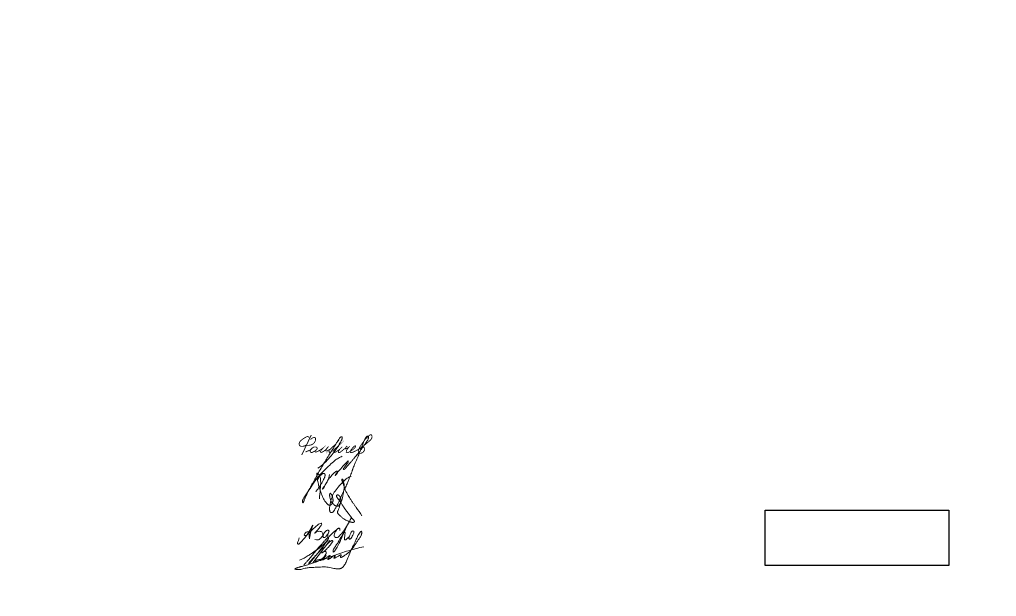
# Model space of a CAD drawing. Header units: millimetres. Extents: x 0 to 210, y 0 to 297.
# Drawn here: x 0 to 210, y 0 to 124 of the extents above; entities that cross this region are included whole.
import ezdxf

# ---------------------------------------------------------------- set-up
doc = ezdxf.new("R2010")
doc.units = ezdxf.units.MM
for name, pattern in [('K5LT32789', [0]), ('K5LT32790', [0]), ('K5LT32791', [0])]:
    doc.linetypes.add(name, pattern=pattern)
doc.layers.add('Системный слой', color=7, linetype='Continuous')
picture_1 = doc.add_image_def('image1.jpg', size_in_pixel=(394, 119))

# ---------------------------------------------------------------- blocks, each defined once
blk = doc.blocks.new('U2')
at = {"layer": 'Системный слой', "color": 5, "linetype": 'K5LT32789', "lineweight": 18, "true_color": 0x0000ff}
for points in [[(66.59, 14.04), (66.41, 14.32), (66.12, 14.32), (65.85, 14.05), (65.55, 13.74), (65.3, 13.32), (65.2, 12.77), (65.37, 12.6), (65.66, 12.67), (65.85, 12.86), (66.06, 13.11), (66.35, 13.56), (66.67, 14.2), (66.35, 13.56), (66.24, 13.05), (66.24, 12.75), (66.32, 12.67), (66.45, 12.72), (67.08, 13.42), (67.76, 14.03), (68.1, 14.35), (68.47, 14.59), (68.64, 14.69), (68.77, 14.69), (68.84, 14.5), (68.84, 14.29), (68.84, 14.07), (68.84, 14.5), (68.77, 14.69), (68.64, 14.7), (68.1, 14.35), (67.61, 13.36), (67.61, 12.92), (67.81, 12.72), (68.09, 12.65), (68.38, 12.65), (68.61, 12.88), (68.91, 13.17), (69.85, 14.12), (72.13, 18.35), (69.85, 14.12), (69.04, 12.1), (68.42, 10.79), (67.86, 9.91), (67.49, 9.47), (67.38, 9.57), (67.38, 9.94), (67.64, 10.41), (68.12, 11.05), (68.88, 12.31), (69.66, 13.63), (69.83, 13.8), (69.95, 13.78), (69.99, 13.58), (69.92, 13.13), (69.87, 12.77), (69.8, 12.42), (69.87, 12.16), (70.02, 12.09), (70.22, 12.29), (70.6, 12.59), (70.94, 12.93), (70.73, 12.48), (70.83, 12.37), (70.98, 12.31), (71.15, 12.37), (71.37, 12.59), (71.94, 13.79), (71.88, 14.03), (71.66, 14.09), (71.38, 14.02), (71.19, 13.66), (71.06, 13.25), (70.94, 12.9)], [(60.14, 12.59), (59.97, 12.12), (59.8, 11.66), (59.75, 11.37), (59.87, 11.24), (60.04, 11.24), (60.21, 11.41), (60.67, 11.87), (61.81, 13.01), (63.45, 16.23), (62.46, 13.82), (62.29, 11.67), (62.29, 13.66), (62.09, 13.98), (61.62, 13.87), (61.29, 13.55), (61.18, 13.26), (61.29, 13.05), (61.59, 13.05), (62.29, 13.66), (63.26, 14.62), (63.93, 15.29), (64.68, 15.79), (65, 15.69), (64.92, 15.42), (64.73, 15.07), (64.1, 14.32), (63.57, 13.7), (63.21, 13.45), (63.91, 13.93), (64.48, 14.03), (64.85, 13.95), (65.1, 13.77), (65.21, 13.46), (65.21, 13.11), (64.99, 12.78), (64.76, 12.55), (64.42, 12.21), (64.03, 12.12), (63.5, 12.21)]]:
    blk.add_open_spline(points, degree=3, dxfattribs=at)
blk = doc.blocks.new('U3')
at = {"layer": 'Системный слой', "color": 5, "linetype": 'K5LT32790', "lineweight": 18, "true_color": 0x0000ff}
blk.add_open_spline([(64.48, 20.99), (64.51, 22.3), (64.84, 23.78), (64.69, 25.34), (64.61, 25.64), (64.53, 25.84), (64.44, 26.02), (64.34, 26.17), (64.24, 26.3), (64.16, 26.4), (64.11, 26.46), (64.07, 26.49), (64.05, 26.5), (64.03, 26.52), (64.02, 26.52), (64, 26.53), (63.99, 26.53), (63.99, 26.53), (63.98, 26.53), (63.97, 26.53), (63.96, 26.52), (63.96, 26.52), (63.95, 26.52), (63.95, 26.51), (63.94, 26.5), (63.93, 26.49), (63.93, 26.48), (63.92, 26.47), (63.91, 26.45), (63.91, 26.42), (63.9, 26.39), (63.9, 26.34), (63.89, 26.27), (63.89, 26.17), (63.89, 26.05), (63.89, 25.91), (63.91, 25.76), (63.93, 25.59), (63.97, 25.37), (64.04, 25.09), (64.12, 24.66), (64.24, 24.04), (64.45, 23.27), (64.75, 22.44), (65.04, 21.66), (65.32, 21.01), (65.6, 20.53), (65.87, 20.19), (66.1, 19.95), (66.27, 19.79), (66.39, 19.69), (66.47, 19.65), (66.53, 19.63), (66.59, 19.62), (66.64, 19.61), (66.7, 19.61), (66.76, 19.62), (66.81, 19.63), (66.86, 19.64), (66.91, 19.66), (66.95, 19.69), (66.98, 19.71), (67.02, 19.75), (67.06, 19.79), (67.11, 19.86), (67.17, 19.95), (67.24, 20.08), (67.31, 20.22), (67.35, 20.36), (67.38, 20.49), (67.39, 20.63), (67.39, 20.78), (67.37, 20.96), (67.33, 21.19), (67.26, 21.44), (67.18, 21.66), (67.12, 21.83), (67.05, 21.93), (67, 22), (66.96, 22.06), (66.91, 22.1), (66.88, 22.13), (66.86, 22.15), (66.84, 22.16), (66.83, 22.16), (66.81, 22.17), (66.8, 22.17), (66.8, 22.17), (66.79, 22.17), (66.78, 22.16), (66.77, 22.16), (66.77, 22.16), (66.76, 22.15), (66.75, 22.15), (66.74, 22.14), (66.73, 22.13), (66.72, 22.11), (66.71, 22.09), (66.7, 22.06), (66.69, 22.02), (66.67, 21.97), (66.66, 21.91), (66.65, 21.85), (66.64, 21.77), (66.65, 21.67), (66.67, 21.55), (66.7, 21.36), (66.74, 21.13), (66.81, 20.86), (66.9, 20.62), (67.01, 20.39), (67.15, 20.18), (67.32, 19.97), (67.5, 19.78), (67.67, 19.63), (67.82, 19.53), (67.94, 19.47), (68.05, 19.42), (68.15, 19.4), (68.24, 19.39), (68.31, 19.38), (68.38, 19.39), (68.43, 19.4), (68.48, 19.41), (68.52, 19.43), (68.56, 19.46), (68.61, 19.49), (68.65, 19.54), (68.71, 19.6), (68.78, 19.69), (68.85, 19.8), (68.92, 19.94), (68.98, 20.09), (69.03, 20.25), (69.06, 20.41), (69.07, 20.6), (69.07, 20.79), (69.04, 20.98), (69, 21.16), (68.95, 21.31), (68.9, 21.43), (68.84, 21.52), (68.78, 21.59), (68.73, 21.65), (68.67, 21.69), (68.61, 21.73), (68.54, 21.77), (68.48, 21.79), (68.42, 21.81), (68.37, 21.81), (68.33, 21.81), (68.3, 21.81), (68.27, 21.8), (68.24, 21.79), (68.21, 21.78), (68.19, 21.77), (68.17, 21.75), (68.15, 21.74), (68.14, 21.72), (68.13, 21.71), (68.12, 21.7), (68.12, 21.68), (68.11, 21.67), (68.11, 21.65), (68.11, 21.64), (68.11, 21.61), (68.12, 21.59), (68.12, 21.56), (68.14, 21.51), (68.16, 21.46), (68.2, 21.38), (68.26, 21.28), (68.32, 21.16), (68.41, 21.02), (68.54, 20.86), (68.73, 20.64), (68.98, 20.29), (69.3, 19.79), (69.68, 19.16), (70.17, 18.5), (70.67, 17.85), (71.08, 17.29), (71.37, 16.87), (71.61, 16.64), (71.76, 16.51), (71.85, 16.41), (71.91, 16.33), (71.94, 16.26), (71.96, 16.21), (71.98, 16.16), (71.98, 16.13), (71.99, 16.1), (71.98, 16.08), (71.98, 16.06), (71.97, 16.05), (71.97, 16.03), (71.96, 16.02), (71.95, 16.01), (71.94, 15.99), (71.92, 15.98), (71.9, 15.97), (71.88, 15.95), (71.84, 15.94), (71.8, 15.93), (71.76, 15.92), (71.7, 15.91), (71.64, 15.91), (71.56, 15.91), (71.46, 15.92), (71.3, 15.96), (71.08, 16.02), (70.75, 16.14), (70.35, 16.31), (69.93, 16.52), (69.6, 16.73), (69.34, 16.95), (69.1, 17.16), (68.85, 17.39), (68.62, 17.59), (68.49, 17.75), (68.42, 17.85), (68.39, 17.92), (68.37, 17.97), (68.36, 18.03), (68.36, 18.08), (68.36, 18.14), (68.36, 18.19), (68.37, 18.25), (68.39, 18.32), (68.43, 18.4), (68.48, 18.51), (68.55, 18.69), (68.66, 18.92), (68.76, 19.24), (68.87, 19.58), (69.01, 19.96), (69.18, 20.41), (69.36, 20.98), (69.52, 21.64), (69.62, 22.26), (69.68, 22.75), (69.75, 23.14), (69.81, 23.46), (69.82, 23.71), (69.8, 23.91), (69.76, 24.11), (69.7, 24.33), (69.64, 24.56), (69.6, 24.76), (69.56, 24.92), (69.53, 25.03), (69.5, 25.1), (69.48, 25.14), (69.47, 25.16), (69.45, 25.18), (69.44, 25.19), (69.43, 25.2), (69.42, 25.2), (69.41, 25.21), (69.4, 25.21), (69.4, 25.21), (69.39, 25.21), (69.38, 25.21), (69.37, 25.2), (69.36, 25.2), (69.35, 25.2), (69.33, 25.19), (69.32, 25.18), (69.31, 25.17), (69.3, 25.16), (69.29, 25.15), (69.29, 25.14), (69.28, 25.12), (69.28, 25.1), (69.27, 25.08), (69.27, 25.06), (69.27, 25.03), (69.28, 25), (69.29, 24.95), (69.3, 24.9), (69.33, 24.83), (69.37, 24.75), (69.42, 24.64), (69.48, 24.51), (69.53, 24.35), (69.58, 24.16), (69.66, 23.91), (69.77, 23.62), (69.87, 23.29), (69.95, 22.98), (70.05, 22.7), (70.18, 22.47), (70.33, 22.23), (70.5, 21.97), (70.69, 21.63), (70.95, 21.18), (71.27, 20.67), (71.65, 20.14), (72.01, 19.63), (72.67, 18.71), (73.19, 17.95), (73.58, 17.34)], degree=3, knots=[0, 0, 0, 0, 23.088924, 25.905784, 27.368497, 28.578535, 29.721875, 30.813961, 31.805183, 32.534012, 32.992903, 33.225793, 33.377047, 33.48833, 33.574551, 33.643805, 33.701224, 33.750367, 33.79387, 33.833355, 33.872141, 33.912355, 33.95659, 34.00557, 34.061357, 34.126468, 34.204109, 34.298549, 34.415744, 34.564555, 34.759459, 35.028229, 35.412864, 35.997175, 36.728139, 37.568941, 38.433825, 39.401332, 40.578431, 42.235398, 44.569602, 48.269133, 53.187712, 58.58434, 63.764044, 67.778676, 70.998143, 73.369834, 75.349816, 76.796874, 77.581324, 78.028914, 78.378087, 78.696803, 79.013489, 79.343373, 79.678587, 80.006824, 80.317932, 80.606471, 80.866035, 81.11641, 81.383983, 81.718354, 82.16781, 82.839361, 83.733235, 84.705422, 85.582724, 86.324391, 87.057116, 87.890757, 88.945341, 90.321141, 91.965571, 93.426367, 94.484215, 95.101021, 95.580997, 96.013141, 96.361093, 96.626002, 96.782739, 96.889142, 96.971138, 97.03813, 97.095272, 97.145901, 97.188561, 97.228747, 97.268915, 97.315311, 97.366861, 97.425655, 97.494454, 97.577142, 97.679623, 97.811915, 97.985663, 98.226797, 98.532587, 98.897786, 99.296036, 99.737821, 100.261724, 100.964229, 101.99978, 103.525411, 105.150667, 106.72453, 108.093532, 109.590313, 111.195302, 112.777483, 114.126394, 115.159714, 115.93325, 116.599105, 117.196687, 117.716186, 118.147278, 118.512091, 118.830828, 119.112084, 119.376147, 119.650254, 119.966184, 120.348472, 120.832611, 121.462575, 122.257884, 123.166317, 124.121896, 125.077441, 126.058759, 127.110722, 128.27138, 129.455541, 130.54928, 131.472222, 132.224076, 132.842804, 133.343527, 133.786162, 134.209733, 134.641953, 135.076751, 135.490934, 135.840567, 136.1162, 136.329021, 136.516582, 136.697073, 136.87991, 137.063295, 137.235465, 137.38613, 137.514261, 137.623548, 137.718445, 137.797689, 137.875651, 137.957944, 138.055516, 138.163779, 138.288043, 138.436309, 138.622516, 138.862075, 139.203128, 139.704326, 140.381097, 141.218915, 142.127317, 143.259517, 144.821141, 147.317764, 150.75711, 155.19517, 160.069171, 165.224464, 169.471142, 172.421411, 174.092925, 175.138298, 175.966748, 176.479558, 176.900272, 177.244752, 177.52135, 177.72293, 177.873709, 177.996322, 178.101436, 178.195314, 178.281517, 178.366118, 178.454913, 178.554755, 178.670049, 178.807074, 178.975201, 179.187234, 179.439473, 179.719727, 180.029511, 180.383269, 180.823448, 181.407111, 182.246837, 183.563618, 185.512414, 188.365901, 191.16936, 193.636194, 195.215931, 197.147086, 199.269225, 201.224518, 202.392176, 202.935446, 203.335749, 203.665039, 203.98044, 204.30527, 204.630666, 204.95421, 205.28424, 205.683122, 206.145312, 206.866804, 207.837862, 209.464316, 211.387339, 213.648133, 215.828171, 218.361631, 222.046321, 226.400789, 230.237614, 232.987127, 235.143069, 237.145235, 238.600123, 239.59432, 240.714469, 242.086859, 243.579513, 244.83703, 245.773068, 246.379449, 246.80954, 247.077534, 247.227517, 247.33398, 247.41847, 247.489521, 247.552012, 247.609222, 247.663606, 247.717168, 247.768592, 247.820784, 247.876677, 247.942191, 248.018083, 248.10247, 248.189421, 248.269471, 248.347072, 248.425637, 248.512886, 248.605679, 248.706816, 248.820413, 248.952282, 249.111489, 249.313956, 249.574155, 249.89782, 250.303709, 250.841791, 251.528272, 252.381244, 253.359593, 254.475963, 255.872687, 257.851092, 259.938273, 261.963603, 263.469883, 265.046448, 266.586695, 268.366913, 270.599666, 273.407082, 277.373027, 281.234201, 284.882343, 288.313023, 301, 301, 301, 301], dxfattribs=at)
blk = doc.blocks.new('U4')
at = {"layer": 'Системный слой', "color": 5, "linetype": 'K5LT32790', "lineweight": 18, "true_color": 0x0000ff}
for points, knots in [([(64.13, 27.55), (65.1, 28.22), (66.31, 29.37), (67.63, 31.06), (68.44, 32.12), (68.91, 33.02), (69.22, 33.56), (69.32, 33.85), (69.35, 34), (69.37, 34.09), (69.37, 34.14), (69.36, 34.18), (69.35, 34.2), (69.35, 34.22), (69.34, 34.24), (69.33, 34.25), (69.32, 34.26), (69.3, 34.28), (69.29, 34.29), (69.27, 34.3), (69.25, 34.31), (69.22, 34.32), (69.2, 34.32), (69.18, 34.32), (69.16, 34.32), (69.14, 34.32), (69.12, 34.31), (69.11, 34.31), (69.09, 34.3), (69.07, 34.28), (69.04, 34.26), (69.01, 34.24), (68.97, 34.19), (68.9, 34.1), (68.78, 33.96), (68.58, 33.69), (68.31, 33.27), (67.94, 32.63), (67.36, 31.73), (66.46, 30.32), (65.28, 28.36), (63.97, 26.11), (62.88, 24.14), (62.16, 22.78), (61.76, 22), (61.55, 21.52), (61.39, 21.16), (61.27, 20.84), (61.16, 20.56), (61.09, 20.35), (61.04, 20.23), (61.01, 20.17), (61, 20.15), (60.99, 20.14), (60.98, 20.13), (60.98, 20.12), (60.97, 20.11), (60.96, 20.11), (60.96, 20.11), (60.95, 20.11), (60.95, 20.11), (60.94, 20.11), (60.94, 20.11), (60.93, 20.11), (60.93, 20.11), (60.92, 20.12), (60.92, 20.12), (60.91, 20.13), (60.91, 20.13), (60.9, 20.14), (60.89, 20.16), (60.88, 20.18), (60.86, 20.21), (60.84, 20.25), (60.83, 20.3), (60.82, 20.35), (60.81, 20.41), (60.81, 20.47), (60.82, 20.53), (60.83, 20.6), (60.85, 20.67), (60.89, 20.74), (60.94, 20.83), (61.03, 20.97), (61.19, 21.24), (61.51, 21.75), (62.1, 22.68), (62.96, 24), (64.06, 25.6), (65.35, 27), (66.6, 28.19), (67.62, 29.11), (68.52, 29.73), (69.07, 29.99), (69.33, 30.11)], [0, 0, 0, 0, 8.550609, 12.054989, 15.548009, 18.191121, 19.498995, 20.058209, 20.381615, 20.589671, 20.716665, 20.79368, 20.851701, 20.900722, 20.944653, 20.985245, 21.025642, 21.06834, 21.115939, 21.168338, 21.224707, 21.283052, 21.340576, 21.394663, 21.443781, 21.488289, 21.53119, 21.575808, 21.625508, 21.683081, 21.754287, 21.848548, 21.98875, 22.223415, 22.641351, 23.38396, 24.591455, 26.333193, 28.725175, 32.394143, 38.444137, 45.386804, 51.336644, 54.759282, 56.550214, 57.736198, 58.581068, 59.410817, 60.190375, 60.748602, 61.044545, 61.139793, 61.19713, 61.237089, 61.267135, 61.290713, 61.309862, 61.325937, 61.339917, 61.352551, 61.36445, 61.376142, 61.388111, 61.400062, 61.412022, 61.424542, 61.439066, 61.45699, 61.479741, 61.509795, 61.550475, 61.607942, 61.688058, 61.795635, 61.922219, 62.059168, 62.198495, 62.342871, 62.495112, 62.658157, 62.830855, 63.02153, 63.245709, 63.594568, 64.237865, 65.516344, 67.957442, 72.253573, 76.989753, 81.977365, 86.090995, 89.562811, 91.905588, 94, 94, 94, 94]), ([(66.65, 26.19), (66.57, 25.72), (66.34, 25.12), (65.99, 24.38), (65.74, 24), (65.58, 23.68), (65.48, 23.48), (65.42, 23.37), (65.38, 23.3), (65.34, 23.25), (65.3, 23.21), (65.27, 23.17), (65.23, 23.13), (65.2, 23.09), (65.17, 23.07), (65.15, 23.05), (65.14, 23.05), (65.14, 23.04), (65.13, 23.04), (65.13, 23.04), (65.13, 23.04), (65.12, 23.04), (65.12, 23.03), (65.12, 23.04), (65.12, 23.04), (65.12, 23.04), (65.12, 23.04), (65.12, 23.04), (65.12, 23.05), (65.12, 23.05), (65.12, 23.06), (65.12, 23.06), (65.13, 23.07), (65.13, 23.09), (65.14, 23.11), (65.15, 23.14), (65.17, 23.17), (65.18, 23.21), (65.2, 23.25), (65.23, 23.3), (65.27, 23.36), (65.32, 23.43), (65.38, 23.51), (65.48, 23.65), (65.61, 23.84), (65.75, 24.08), (65.89, 24.33), (66.03, 24.59), (66.2, 24.87), (66.41, 25.17), (66.64, 25.43), (66.83, 25.66), (67.04, 25.91), (67.29, 26.19), (67.57, 26.48), (67.79, 26.68), (67.93, 26.79), (68, 26.84), (68.05, 26.86), (68.11, 26.89), (68.16, 26.9), (68.2, 26.91), (68.23, 26.91), (68.25, 26.91), (68.26, 26.91), (68.28, 26.91), (68.29, 26.9), (68.3, 26.9), (68.31, 26.89), (68.31, 26.89), (68.32, 26.88), (68.32, 26.87), (68.33, 26.86), (68.33, 26.85), (68.33, 26.84), (68.33, 26.82), (68.34, 26.8), (68.33, 26.76), (68.33, 26.72), (68.32, 26.66), (68.31, 26.6), (68.3, 26.53), (68.28, 26.47), (68.26, 26.42), (68.23, 26.37), (68.19, 26.31), (68.14, 26.25), (68.1, 26.19), (68.05, 26.15), (68.02, 26.11), (67.99, 26.08), (67.96, 26.06), (67.93, 26.03), (67.9, 26.01), (67.89, 26), (67.87, 25.99), (67.87, 25.99), (67.86, 25.99), (67.86, 25.99), (67.85, 25.98), (67.85, 25.98), (67.85, 25.98), (67.85, 25.98), (67.84, 25.98), (67.84, 25.99), (67.84, 25.99), (67.84, 25.99), (67.84, 25.99), (67.84, 26), (67.84, 26), (67.84, 26), (67.85, 26.01), (67.85, 26.01), (67.85, 26.02), (67.86, 26.03), (67.86, 26.05), (67.88, 26.07), (67.89, 26.1), (67.91, 26.13), (67.92, 26.15), (67.94, 26.18), (67.96, 26.21), (67.99, 26.27), (68.03, 26.33), (68.08, 26.41), (68.14, 26.49), (68.23, 26.59), (68.36, 26.69), (68.51, 26.82), (68.65, 26.97), (68.78, 27.13), (68.91, 27.29), (69.05, 27.45), (69.19, 27.62), (69.33, 27.8), (69.48, 27.99), (69.66, 28.18), (69.87, 28.38), (70.07, 28.56), (70.21, 28.71), (70.3, 28.82), (70.37, 28.89), (70.43, 28.96), (70.48, 29.01), (70.52, 29.05), (70.55, 29.08), (70.57, 29.09), (70.58, 29.1), (70.59, 29.1), (70.6, 29.11), (70.61, 29.11), (70.61, 29.11), (70.62, 29.11), (70.63, 29.11), (70.63, 29.1), (70.63, 29.1), (70.64, 29.1), (70.64, 29.09), (70.64, 29.09), (70.65, 29.08), (70.65, 29.08), (70.66, 29.07), (70.66, 29.06), (70.66, 29.04), (70.67, 29.02), (70.67, 29), (70.67, 28.97), (70.67, 28.94), (70.66, 28.91), (70.65, 28.88), (70.64, 28.86), (70.62, 28.82), (70.6, 28.78), (70.55, 28.71), (70.48, 28.62), (70.38, 28.49), (70.26, 28.34), (70.15, 28.17), (70.04, 28), (69.93, 27.87), (69.84, 27.75), (69.78, 27.66), (69.72, 27.59), (69.67, 27.54), (69.63, 27.5), (69.61, 27.47), (69.6, 27.45), (69.6, 27.43), (69.59, 27.41), (69.59, 27.4), (69.59, 27.38), (69.6, 27.36), (69.6, 27.34), (69.61, 27.33), (69.61, 27.31), (69.62, 27.3), (69.62, 27.29), (69.63, 27.29), (69.64, 27.28), (69.64, 27.28), (69.65, 27.28), (69.66, 27.27), (69.67, 27.27), (69.68, 27.27), (69.69, 27.27), (69.7, 27.28), (69.72, 27.28), (69.74, 27.29), (69.77, 27.3), (69.81, 27.32), (69.85, 27.35), (69.9, 27.38), (69.96, 27.42), (70.02, 27.48), (70.09, 27.55), (70.18, 27.65), (70.3, 27.81), (70.47, 28.04), (70.72, 28.32), (71.05, 28.67), (71.4, 29.08), (71.78, 29.54), (72.15, 30), (72.54, 30.44), (72.92, 30.87), (73.31, 31.35), (73.66, 31.87), (74.01, 32.38), (74.36, 32.84), (74.63, 33.25), (74.83, 33.54), (74.92, 33.75), (74.95, 33.89), (74.98, 34), (74.99, 34.08), (75, 34.15), (75.01, 34.2), (75.01, 34.24), (75, 34.28), (75, 34.31), (74.99, 34.34), (74.97, 34.37), (74.96, 34.39), (74.94, 34.41), (74.92, 34.43), (74.91, 34.44), (74.89, 34.46), (74.88, 34.46), (74.86, 34.47), (74.85, 34.47), (74.83, 34.47), (74.81, 34.47), (74.79, 34.47), (74.77, 34.46), (74.74, 34.46), (74.71, 34.44), (74.68, 34.42), (74.64, 34.4), (74.6, 34.36), (74.56, 34.32), (74.52, 34.27), (74.47, 34.21), (74.43, 34.13), (74.37, 34.03), (74.27, 33.86), (74.15, 33.62), (74.01, 33.3), (73.87, 32.93), (73.72, 32.54), (73.56, 32.14), (73.37, 31.71), (73.19, 31.23), (73.01, 30.72), (72.82, 30.18), (72.6, 29.61), (72.32, 28.99), (72.03, 28.4), (71.82, 27.87), (71.69, 27.51), (71.62, 27.3), (71.57, 27.17), (71.51, 27), (71.4, 26.7), (71.23, 26.26), (71, 25.71), (70.75, 25.08), (70.47, 24.33), (70.09, 23.48), (69.6, 22.5), (69.11, 21.44), (68.65, 20.36), (68.23, 19.44), (67.82, 18.83), (67.63, 18.44), (67.51, 18.27), (67.43, 18.19), (67.37, 18.14), (67.31, 18.1), (67.25, 18.07), (67.19, 18.05), (67.12, 18.03), (67.05, 18.02), (66.99, 18.02), (66.94, 18.02), (66.9, 18.03), (66.87, 18.04), (66.85, 18.05), (66.83, 18.06), (66.82, 18.07), (66.81, 18.08), (66.79, 18.1), (66.78, 18.12), (66.76, 18.15), (66.75, 18.19), (66.73, 18.24), (66.71, 18.32), (66.68, 18.43), (66.65, 18.57), (66.62, 18.72), (66.62, 18.86), (66.63, 19.02), (66.65, 19.2), (66.7, 19.43), (66.75, 19.74), (66.81, 20.13), (66.92, 20.59), (67.06, 21), (67.17, 21.33), (67.26, 21.6), (67.36, 21.85), (67.48, 22.11), (67.66, 22.41), (67.94, 22.79), (68.34, 23.31), (68.89, 23.93), (69.45, 24.55), (69.98, 25.07), (70.37, 25.39), (70.68, 25.57), (70.95, 25.69), (71.15, 25.75), (71.27, 25.79)], [0, 0, 0, 0, 9.050129, 12.27524, 15.459, 17.73484, 19.057413, 19.710841, 20.186256, 20.578255, 20.920156, 21.263228, 21.624829, 21.943402, 22.174143, 22.29629, 22.36276, 22.406894, 22.439057, 22.464194, 22.484922, 22.502166, 22.516262, 22.528133, 22.539447, 22.552242, 22.56817, 22.588053, 22.611987, 22.639741, 22.672744, 22.715192, 22.776687, 22.87041, 23.023044, 23.2152, 23.446308, 23.698853, 24.014406, 24.364067, 24.793807, 25.28352, 25.941626, 26.877925, 28.429965, 30.348657, 32.240773, 33.898399, 35.948367, 38.485583, 40.825304, 42.59187, 44.267244, 46.970047, 49.74801, 51.863744, 52.701471, 53.104911, 53.483029, 53.862972, 54.210178, 54.473163, 54.650607, 54.780151, 54.882015, 54.96597, 55.037892, 55.101774, 55.160577, 55.215489, 55.269733, 55.3265, 55.390437, 55.464507, 55.552848, 55.661752, 55.802045, 55.996896, 56.278982, 56.657771, 57.087852, 57.530059, 57.926999, 58.28654, 58.645161, 59.086887, 59.580412, 60.070145, 60.456808, 60.770321, 61.020502, 61.287434, 61.539711, 61.751465, 61.877288, 61.951174, 62.001019, 62.037083, 62.064047, 62.085222, 62.102691, 62.117816, 62.131035, 62.143011, 62.154708, 62.167188, 62.181333, 62.197688, 62.21651, 62.238222, 62.264236, 62.296726, 62.338711, 62.394112, 62.469848, 62.581386, 62.750144, 62.953234, 63.151975, 63.325302, 63.501424, 63.750698, 64.126703, 64.655732, 65.239268, 65.888652, 66.649933, 67.724768, 68.970934, 70.450533, 71.673771, 72.965674, 74.199734, 75.716608, 77.191491, 78.669398, 80.263602, 82.259995, 84.0227, 85.431088, 86.180031, 86.82002, 87.357354, 87.830339, 88.196682, 88.427814, 88.563885, 88.657509, 88.728451, 88.784957, 88.831759, 88.871976, 88.907862, 88.941164, 88.973333, 89.002363, 89.031139, 89.061129, 89.097204, 89.139544, 89.190239, 89.252182, 89.329582, 89.428874, 89.559889, 89.727893, 89.910432, 90.08993, 90.259821, 90.437176, 90.634512, 90.867411, 91.167757, 91.627014, 92.382088, 93.419966, 94.672454, 96.030915, 97.344377, 98.512333, 99.382533, 100.080146, 100.642761, 101.098523, 101.416568, 101.614452, 101.761411, 101.888131, 102.002041, 102.112642, 102.228685, 102.353162, 102.475542, 102.582798, 102.67162, 102.744553, 102.805473, 102.857643, 102.905538, 102.953137, 103.003348, 103.057077, 103.11538, 103.180499, 103.255316, 103.343787, 103.451799, 103.589159, 103.775473, 104.036879, 104.381072, 104.782032, 105.231565, 105.731185, 106.331113, 107.131661, 108.329516, 110.150194, 112.636877, 115.501671, 119.160964, 122.898631, 126.952961, 130.409086, 134.037174, 137.994275, 142.035946, 146.041027, 149.822245, 153.085433, 155.385996, 156.523495, 157.344961, 158.084473, 158.656408, 159.032405, 159.319553, 159.62593, 159.882585, 160.081757, 160.265654, 160.447561, 160.63144, 160.806021, 160.962993, 161.100471, 161.220792, 161.327559, 161.424857, 161.521276, 161.623153, 161.736504, 161.863212, 162.008568, 162.179889, 162.387514, 162.643846, 162.945007, 163.264358, 163.6135, 164.014772, 164.533206, 165.020618, 165.794064, 166.857794, 168.64401, 171.006738, 173.517367, 176.204619, 178.789913, 181.800729, 185.264053, 188.598832, 192.086757, 196.039981, 200.351441, 204.98312, 208.606796, 211.174086, 212.324149, 212.840152, 213.814159, 215.76165, 218.911517, 222.760316, 227.121283, 231.883071, 238.054257, 244.879079, 252.670992, 260.372327, 267.206768, 271.910472, 274.294825, 275.442431, 276.007431, 276.456493, 276.872537, 277.298483, 277.734538, 278.182349, 278.627236, 279.027811, 279.347916, 279.582846, 279.760539, 279.906542, 280.032941, 280.152577, 280.276179, 280.413989, 280.572354, 280.762102, 281.004984, 281.334701, 281.830666, 282.557033, 283.530703, 284.521091, 285.429966, 286.323075, 287.47734, 288.942216, 290.783007, 293.428229, 296.57457, 299.586331, 301.717918, 303.359613, 305.016414, 306.799751, 308.827327, 311.560281, 315.955926, 321.284596, 327.290578, 331.929165, 335.294372, 337.07654, 338.608554, 341, 341, 341, 341]), ([(64.11, 25.22), (64.3, 25.52), (64.53, 25.9), (64.9, 26.23), (65.03, 26.32), (65.14, 26.38), (65.23, 26.42), (65.29, 26.44), (65.34, 26.44), (65.38, 26.45), (65.41, 26.44), (65.44, 26.44), (65.48, 26.43), (65.51, 26.41), (65.54, 26.39), (65.57, 26.37), (65.59, 26.35), (65.62, 26.32), (65.64, 26.29), (65.65, 26.27), (65.66, 26.24), (65.67, 26.2), (65.68, 26.16), (65.68, 26.12), (65.68, 26.06), (65.67, 25.98), (65.66, 25.88), (65.62, 25.74), (65.55, 25.55), (65.43, 25.26), (65.23, 24.84), (64.96, 24.32), (64.63, 23.8), (64.31, 23.35), (64, 22.92), (63.8, 22.63), (63.69, 22.47)], [0, 0, 0, 0, 6.031327, 7.224988, 8.103691, 8.779791, 9.271523, 9.620615, 9.879085, 10.092232, 10.278511, 10.453749, 10.630111, 10.818394, 11.017829, 11.223201, 11.427374, 11.623322, 11.806227, 11.978077, 12.150954, 12.337468, 12.550087, 12.799771, 13.111892, 13.519386, 14.078895, 14.842107, 15.895849, 17.445078, 19.990893, 23.601088, 27.190299, 30.147219, 32.759048, 36, 36, 36, 36])]:
    blk.add_open_spline(points, degree=3, knots=knots, dxfattribs=at)
blk = doc.blocks.new('U5')
at = {"layer": 'Системный слой', "color": 5, "linetype": 'K5LT32790', "lineweight": 18, "true_color": 0x0000ff}
blk.add_line((66.71, 12), (63.03, 7.19), dxfattribs=at)
for points, knots in [([(66.01, 11.09), (66.18, 11.3), (66.41, 11.56), (66.75, 11.8), (66.91, 11.9), (67.03, 11.96), (67.1, 11.99), (67.14, 12), (67.17, 12.01), (67.19, 12.01), (67.22, 12), (67.24, 12), (67.26, 11.99), (67.27, 11.98), (67.29, 11.97), (67.31, 11.96), (67.32, 11.94), (67.33, 11.93), (67.33, 11.92), (67.34, 11.91), (67.34, 11.9), (67.35, 11.89), (67.35, 11.88), (67.35, 11.86), (67.34, 11.85), (67.34, 11.83), (67.33, 11.81), (67.32, 11.79), (67.3, 11.76), (67.28, 11.72), (67.23, 11.66), (67.17, 11.58), (67.09, 11.48), (67, 11.35), (66.89, 11.2), (66.76, 11.01), (66.57, 10.78), (66.35, 10.54), (66.11, 10.31), (65.92, 10.11), (65.77, 9.95), (65.66, 9.83), (65.56, 9.73), (65.48, 9.66), (65.42, 9.61), (65.36, 9.57), (65.3, 9.53), (65.22, 9.49), (65.15, 9.44), (65.08, 9.4), (65.03, 9.38), (65, 9.36), (64.98, 9.35), (64.97, 9.35), (64.96, 9.34), (64.95, 9.34), (64.95, 9.34), (64.94, 9.34), (64.94, 9.34), (64.94, 9.34), (64.94, 9.34), (64.94, 9.34), (64.94, 9.34), (64.94, 9.34), (64.94, 9.34), (64.94, 9.34), (64.94, 9.34), (64.94, 9.34), (64.94, 9.34), (64.94, 9.35), (64.95, 9.35), (64.95, 9.35), (64.95, 9.35), (64.96, 9.36), (64.97, 9.36), (64.98, 9.37), (64.99, 9.38), (65.01, 9.4), (65.05, 9.42), (65.09, 9.45), (65.16, 9.49), (65.23, 9.53), (65.31, 9.58), (65.4, 9.61), (65.48, 9.64), (65.56, 9.65), (65.64, 9.66), (65.7, 9.66), (65.75, 9.66), (65.79, 9.65), (65.81, 9.64), (65.84, 9.63), (65.85, 9.62), (65.87, 9.61), (65.88, 9.6), (65.89, 9.58), (65.9, 9.56), (65.91, 9.54), (65.92, 9.51), (65.93, 9.48), (65.94, 9.45), (65.94, 9.41), (65.94, 9.37), (65.93, 9.32), (65.92, 9.27), (65.9, 9.22), (65.87, 9.15), (65.81, 9.07), (65.73, 8.94), (65.6, 8.76), (65.45, 8.52), (65.26, 8.27), (65.06, 8.07), (64.88, 7.92), (64.72, 7.82), (64.55, 7.74), (64.35, 7.66), (64.14, 7.59), (63.97, 7.52), (63.85, 7.49), (63.78, 7.48), (63.73, 7.48), (63.69, 7.49), (63.65, 7.5), (63.61, 7.52), (63.57, 7.54), (63.53, 7.55), (63.5, 7.57), (63.48, 7.58), (63.47, 7.6), (63.45, 7.61), (63.43, 7.62), (63.42, 7.64), (63.42, 7.65), (63.41, 7.66), (63.41, 7.67), (63.41, 7.68), (63.42, 7.69), (63.43, 7.7), (63.44, 7.7), (63.45, 7.71), (63.47, 7.72), (63.5, 7.73), (63.53, 7.74), (63.58, 7.76), (63.64, 7.77), (63.71, 7.78), (63.82, 7.8), (63.96, 7.83), (64.17, 7.86), (64.44, 7.92), (64.75, 8), (65.04, 8.1), (65.28, 8.22), (65.46, 8.34), (65.59, 8.44), (65.69, 8.53), (65.76, 8.59), (65.81, 8.64), (65.84, 8.68), (65.86, 8.7), (65.88, 8.72), (65.89, 8.73), (65.9, 8.74), (65.91, 8.75), (65.91, 8.76), (65.91, 8.76), (65.91, 8.76), (65.92, 8.77), (65.92, 8.77), (65.92, 8.77), (65.92, 8.77), (65.92, 8.77), (65.92, 8.77), (65.91, 8.77), (65.91, 8.77), (65.91, 8.77), (65.91, 8.76), (65.9, 8.76), (65.9, 8.76), (65.89, 8.75), (65.88, 8.74), (65.86, 8.72), (65.84, 8.71), (65.82, 8.68), (65.79, 8.65), (65.74, 8.6), (65.68, 8.53), (65.58, 8.42), (65.47, 8.29), (65.36, 8.16), (65.27, 8.06), (65.22, 7.99), (65.2, 7.95), (65.18, 7.93), (65.17, 7.91), (65.16, 7.89), (65.16, 7.88), (65.16, 7.87), (65.16, 7.86), (65.16, 7.86), (65.16, 7.85), (65.17, 7.85), (65.17, 7.85), (65.18, 7.85), (65.2, 7.85), (65.21, 7.86), (65.23, 7.86), (65.26, 7.88), (65.29, 7.89), (65.33, 7.92), (65.39, 7.95), (65.47, 8), (65.58, 8.07), (65.74, 8.18), (65.96, 8.33), (66.19, 8.49), (66.38, 8.62), (66.51, 8.7), (66.58, 8.74), (66.63, 8.76), (66.67, 8.78), (66.69, 8.79), (66.71, 8.79), (66.72, 8.79), (66.74, 8.79), (66.74, 8.79), (66.75, 8.79), (66.75, 8.78), (66.75, 8.77), (66.75, 8.76), (66.75, 8.75), (66.75, 8.74), (66.74, 8.73), (66.73, 8.71), (66.72, 8.69), (66.7, 8.66), (66.68, 8.62), (66.64, 8.56), (66.59, 8.48), (66.51, 8.38), (66.43, 8.26), (66.36, 8.16), (66.31, 8.08), (66.28, 8.04), (66.27, 8.01), (66.26, 7.99), (66.25, 7.98), (66.25, 7.96), (66.25, 7.95), (66.25, 7.95), (66.25, 7.94), (66.25, 7.93), (66.26, 7.93), (66.26, 7.93), (66.27, 7.93), (66.29, 7.93), (66.3, 7.93), (66.32, 7.94), (66.35, 7.95), (66.38, 7.97), (66.43, 7.99), (66.49, 8.02), (66.56, 8.07), (66.68, 8.14), (66.84, 8.25), (67.06, 8.4), (67.29, 8.56), (67.49, 8.68), (67.62, 8.76), (67.69, 8.8), (67.74, 8.82), (67.78, 8.83), (67.81, 8.84), (67.83, 8.85), (67.84, 8.85), (67.85, 8.85), (67.86, 8.84), (67.87, 8.83), (67.87, 8.83), (67.87, 8.82), (67.87, 8.8), (67.87, 8.79), (67.86, 8.77), (67.86, 8.76), (67.85, 8.74), (67.83, 8.71), (67.81, 8.67), (67.78, 8.62), (67.73, 8.54), (67.69, 8.46), (67.64, 8.39), (67.62, 8.34), (67.6, 8.31), (67.6, 8.28), (67.59, 8.27), (67.59, 8.26), (67.59, 8.25), (67.59, 8.24), (67.59, 8.23), (67.59, 8.22), (67.6, 8.22), (67.61, 8.21), (67.62, 8.21), (67.63, 8.21), (67.65, 8.21), (67.67, 8.22), (67.7, 8.22), (67.73, 8.24), (67.78, 8.26), (67.84, 8.28), (67.92, 8.33), (68.03, 8.39), (68.2, 8.49), (68.42, 8.62), (68.65, 8.75), (68.83, 8.85), (68.94, 8.91), (69, 8.93), (69.05, 8.94), (69.08, 8.95), (69.1, 8.95), (69.12, 8.95), (69.13, 8.95), (69.14, 8.95), (69.15, 8.94), (69.16, 8.93), (69.16, 8.92), (69.16, 8.91), (69.16, 8.89), (69.16, 8.88), (69.15, 8.87), (69.15, 8.85), (69.14, 8.82), (69.12, 8.79), (69.1, 8.74), (69.06, 8.67), (69.03, 8.6), (68.99, 8.53), (68.97, 8.49), (68.96, 8.46), (68.96, 8.44), (68.96, 8.42), (68.96, 8.41), (68.96, 8.4), (68.96, 8.38), (68.96, 8.37), (68.97, 8.37), (68.97, 8.36), (68.98, 8.36), (68.99, 8.35), (69, 8.35), (69.02, 8.35), (69.04, 8.35), (69.06, 8.35), (69.09, 8.36), (69.12, 8.37), (69.16, 8.39), (69.21, 8.41), (69.28, 8.44), (69.38, 8.49), (69.51, 8.57), (69.7, 8.69), (69.95, 8.85), (70.23, 9.05), (70.5, 9.25), (70.74, 9.45), (70.96, 9.64), (71.17, 9.84), (71.37, 10.07), (71.6, 10.35), (71.84, 10.7), (72.12, 11.14), (72.45, 11.63), (72.81, 12.14), (73.13, 12.59), (73.36, 12.92), (73.46, 13.13), (73.5, 13.27), (73.53, 13.4), (73.55, 13.51), (73.56, 13.63), (73.56, 13.74), (73.55, 13.82), (73.54, 13.88), (73.54, 13.92), (73.53, 13.94), (73.52, 13.96), (73.51, 13.97), (73.5, 13.98), (73.5, 13.99), (73.49, 14), (73.48, 14), (73.48, 14.01), (73.47, 14.01), (73.46, 14.01), (73.46, 14.01), (73.45, 14.01), (73.44, 14), (73.42, 14), (73.41, 13.99), (73.39, 13.98), (73.38, 13.97), (73.35, 13.95), (73.33, 13.93), (73.29, 13.89), (73.24, 13.83), (73.17, 13.75), (73.08, 13.62), (72.98, 13.46), (72.86, 13.28), (72.74, 13.07), (72.61, 12.83), (72.46, 12.51), (72.26, 12.03), (71.92, 11.3), (71.41, 10.25), (70.83, 8.98), (70.37, 7.74), (69.95, 6.92), (69.66, 6.48), (69.5, 6.29), (69.38, 6.19), (69.27, 6.11), (69.16, 6.05), (69.02, 5.99), (68.86, 5.95), (68.68, 5.92), (68.45, 5.91), (68.16, 5.93), (67.76, 5.98), (67.26, 6.09), (66.67, 6.23), (66.05, 6.32), (65.39, 6.35), (64.56, 6.32), (63.57, 6.26), (62.56, 6.23), (61.73, 6.15), (61.13, 5.99), (60.67, 5.86), (60.29, 5.8), (59.97, 5.78), (59.72, 5.79), (59.52, 5.81), (59.38, 5.83), (59.3, 5.84), (59.26, 5.85), (59.24, 5.86), (59.22, 5.87), (59.21, 5.87), (59.2, 5.88), (59.2, 5.88), (59.19, 5.89), (59.19, 5.89), (59.19, 5.89), (59.19, 5.9), (59.19, 5.9), (59.19, 5.9), (59.19, 5.91), (59.19, 5.91), (59.19, 5.92), (59.19, 5.92), (59.2, 5.93), (59.2, 5.93), (59.21, 5.94), (59.22, 5.95), (59.23, 5.96), (59.25, 5.97), (59.27, 5.98), (59.31, 6), (59.36, 6.03), (59.43, 6.06), (59.54, 6.1), (59.68, 6.16), (59.84, 6.21), (60.01, 6.27), (60.18, 6.33), (60.37, 6.38), (60.61, 6.44), (60.96, 6.53), (61.61, 6.71), (62.78, 7.07), (64.77, 7.76), (67.48, 8.75), (70.66, 9.87), (72.88, 10.44), (73.98, 10.69)], [0, 0, 0, 0, 6.158308, 7.924944, 9.397219, 10.421772, 10.878244, 11.151197, 11.36381, 11.548551, 11.718723, 11.877713, 12.036027, 12.196544, 12.358164, 12.506286, 12.632493, 12.736928, 12.819521, 12.898812, 12.980771, 13.07523, 13.173556, 13.279268, 13.396608, 13.531064, 13.690326, 13.886288, 14.140321, 14.494376, 15.023758, 15.795804, 16.773927, 17.9322, 19.328256, 21.031002, 23.191239, 26.01508, 28.508359, 30.764949, 32.158381, 33.57364, 34.542076, 35.296285, 35.858711, 36.382363, 36.930279, 37.613953, 38.340853, 38.974758, 39.36394, 39.584276, 39.729431, 39.831741, 39.905683, 39.959643, 39.999056, 40.02768, 40.048222, 40.062694, 40.072775, 40.079767, 40.084961, 40.089793, 40.09578, 40.104088, 40.115492, 40.13093, 40.149822, 40.171984, 40.197656, 40.229358, 40.269864, 40.322352, 40.391158, 40.483151, 40.610685, 40.79026, 41.065436, 41.512004, 42.088709, 42.770629, 43.467951, 44.184491, 44.869892, 45.483626, 46.046275, 46.524145, 46.915912, 47.196275, 47.40917, 47.586207, 47.738846, 47.877531, 48.013016, 48.157728, 48.31924, 48.502929, 48.715108, 48.96183, 49.243774, 49.540729, 49.8478, 50.172102, 50.537958, 50.965281, 51.494288, 52.20384, 53.298857, 54.917421, 57.240739, 59.738769, 62.02238, 63.698303, 65.037791, 66.331625, 68.02956, 69.84719, 71.368716, 72.206354, 72.649589, 72.981788, 73.276043, 73.570472, 73.929446, 74.299002, 74.63126, 74.848184, 75.010867, 75.161965, 75.335461, 75.49506, 75.620009, 75.719661, 75.802316, 75.875542, 75.946386, 76.021533, 76.107513, 76.21105, 76.339562, 76.501776, 76.708489, 76.973585, 77.315523, 77.75974, 78.342864, 79.120835, 80.18625, 81.706721, 83.852292, 86.465219, 88.951659, 90.978666, 92.487594, 93.76585, 94.760654, 95.480574, 95.959313, 96.294546, 96.536659, 96.714464, 96.846112, 96.943809, 97.01613, 97.069288, 97.107887, 97.1354, 97.154486, 97.167231, 97.175363, 97.180572, 97.184743, 97.189776, 97.197329, 97.209122, 97.228653, 97.258997, 97.303617, 97.365208, 97.448469, 97.559514, 97.706462, 97.900415, 98.157187, 98.500801, 98.971779, 99.653407, 100.680484, 102.16221, 103.578184, 104.648543, 105.155236, 105.478521, 105.704428, 105.867108, 105.985778, 106.07285, 106.137041, 106.188892, 106.233202, 106.275598, 106.31862, 106.370033, 106.436882, 106.52608, 106.645289, 106.803787, 107.01342, 107.289946, 107.655243, 108.141506, 108.800592, 109.730549, 111.109505, 113.317286, 115.629589, 117.547768, 118.521059, 119.084698, 119.470627, 119.745056, 119.943042, 120.086716, 120.191551, 120.26935, 120.330025, 120.382672, 120.435962, 120.498121, 120.565387, 120.641314, 120.728412, 120.840736, 120.985691, 121.174077, 121.421722, 121.753873, 122.217132, 122.901613, 123.981872, 125.172225, 126.200607, 126.79256, 127.136357, 127.367267, 127.532062, 127.652773, 127.742537, 127.810135, 127.865237, 127.915133, 127.96426, 128.015006, 128.071903, 128.142719, 128.234954, 128.356669, 128.517397, 128.729164, 129.007855, 129.375448, 129.864201, 130.525978, 131.458654, 132.841604, 135.051627, 137.371779, 139.298243, 140.282632, 140.852634, 141.243893, 141.523176, 141.725905, 141.87456, 141.985024, 142.069602, 142.138778, 142.20217, 142.268885, 142.347585, 142.446693, 142.552857, 142.668386, 142.796019, 142.962407, 143.184377, 143.493216, 143.947083, 144.660187, 145.445963, 146.126993, 146.522898, 146.755674, 146.914043, 147.029277, 147.105459, 147.165051, 147.224298, 147.295401, 147.367417, 147.434207, 147.504148, 147.585142, 147.684943, 147.81179, 147.975245, 148.18721, 148.463335, 148.825333, 149.305406, 149.95641, 150.882496, 152.258218, 154.475246, 156.620318, 158.321251, 159.038433, 159.502054, 159.828856, 160.066775, 160.243468, 160.37743, 160.482373, 160.569441, 160.648431, 160.728415, 160.81803, 160.908084, 160.998756, 161.091733, 161.206325, 161.353931, 161.549093, 161.818906, 162.212882, 162.829199, 163.508952, 164.099592, 164.445709, 164.650604, 164.788255, 164.903661, 165.007576, 165.109001, 165.194462, 165.26938, 165.338661, 165.406872, 165.478408, 165.557687, 165.64939, 165.758763, 165.891992, 166.05668, 166.262506, 166.522189, 166.853055, 167.279787, 167.839914, 168.596742, 169.679428, 171.288032, 173.772391, 176.439711, 179.127961, 181.338538, 183.565781, 185.724368, 187.964675, 190.532192, 193.913297, 197.664225, 202.240399, 207.365977, 211.891604, 214.950288, 216.260728, 217.307529, 218.226173, 219.136534, 220.048062, 220.900546, 221.546871, 221.9542, 222.219116, 222.412338, 222.560372, 222.677648, 222.773298, 222.853632, 222.923292, 222.978973, 223.025473, 223.071419, 223.126411, 223.191335, 223.263092, 223.344759, 223.440037, 223.553558, 223.691355, 223.86161, 224.075985, 224.352298, 224.720891, 225.244768, 226.022651, 227.234024, 228.694978, 230.400721, 232.151975, 234.169342, 236.596891, 240.264912, 245.911745, 254.96485, 266.835794, 277.658947, 284.885559, 287.882731, 289.514301, 290.547995, 291.464177, 292.424746, 293.549213, 294.775006, 296.163908, 297.809999, 299.883699, 302.703567, 306.933828, 311.679125, 316.501759, 320.996631, 326.836537, 335.266963, 343.465594, 349.957026, 354.09066, 357.579706, 360.721275, 362.932241, 364.823848, 366.400364, 367.448979, 368.024725, 368.279323, 368.440012, 368.5553, 368.642037, 368.709291, 368.762747, 368.806287, 368.842721, 368.874182, 368.900514, 368.926113, 368.952467, 368.982922, 369.016093, 369.053534, 369.097024, 369.148696, 369.211201, 369.287947, 369.383467, 369.504023, 369.658723, 369.861852, 370.138802, 370.52869, 371.119523, 372.038078, 373.203074, 374.521743, 375.833878, 377.215726, 378.767848, 380.290034, 382.688597, 387.074598, 395.697937, 410.437499, 434.93092, 461.366967, 487, 487, 487, 487]), ([(60.2, 7.77), (60.85, 8.05), (61.73, 8.5), (62.71, 9.21), (63.27, 9.61), (63.8, 9.95), (64.37, 10.35), (64.98, 10.86), (65.57, 11.4), (66, 11.86), (66.24, 12.18), (66.35, 12.35), (66.4, 12.44), (66.42, 12.49), (66.43, 12.52), (66.44, 12.54), (66.44, 12.55), (66.44, 12.56), (66.43, 12.57), (66.43, 12.58), (66.43, 12.59), (66.42, 12.6), (66.42, 12.61), (66.41, 12.62), (66.4, 12.63), (66.39, 12.63), (66.38, 12.64), (66.37, 12.65), (66.35, 12.65), (66.34, 12.65), (66.33, 12.65), (66.32, 12.65), (66.31, 12.65), (66.29, 12.65), (66.28, 12.64), (66.25, 12.63), (66.23, 12.61), (66.19, 12.59), (66.14, 12.55), (66.06, 12.49), (65.97, 12.4), (65.85, 12.26), (65.7, 12.08), (65.49, 11.82), (65.18, 11.48), (64.77, 11.04), (64.24, 10.45), (63.62, 9.73), (62.93, 8.9), (62.32, 8.11), (61.78, 7.49), (61.38, 7.07), (61.17, 6.82), (61.08, 6.72)], [0, 0, 0, 0, 6.997069, 9.684036, 11.958352, 13.801956, 16.01059, 18.791875, 21.670898, 23.899271, 25.047829, 25.598015, 25.892727, 26.052221, 26.139763, 26.200238, 26.24818, 26.289354, 26.326598, 26.358724, 26.389054, 26.419587, 26.454991, 26.494445, 26.537325, 26.581963, 26.625959, 26.666366, 26.702295, 26.736616, 26.772293, 26.811665, 26.854853, 26.903993, 26.962474, 27.036776, 27.136139, 27.279193, 27.487047, 27.788774, 28.205883, 28.811868, 29.540442, 30.580231, 32.089095, 34.083011, 36.578424, 39.886091, 43.512937, 47.235171, 49.742529, 51.659752, 53, 53, 53, 53]), ([(65.34, 10.55), (64.89, 10.17), (64.3, 9.5), (63.56, 8.71), (63.1, 8.21), (62.77, 7.82), (62.51, 7.55), (62.35, 7.38), (62.26, 7.27), (62.2, 7.19), (62.17, 7.13), (62.16, 7.1), (62.16, 7.09), (62.16, 7.07), (62.16, 7.06), (62.16, 7.05), (62.16, 7.04), (62.16, 7.03), (62.17, 7.02), (62.18, 7.02), (62.18, 7.01), (62.19, 7), (62.2, 6.99), (62.21, 6.99), (62.21, 6.98), (62.22, 6.98), (62.22, 6.98), (62.23, 6.98), (62.23, 6.98), (62.24, 6.98), (62.25, 6.98), (62.26, 6.98), (62.26, 6.99), (62.27, 6.99), (62.28, 7), (62.29, 7.01), (62.3, 7.03), (62.32, 7.05), (62.34, 7.08), (62.36, 7.13), (62.4, 7.18), (62.43, 7.24), (62.47, 7.3), (62.52, 7.35), (62.58, 7.42), (62.67, 7.51), (62.8, 7.65), (62.96, 7.84), (63.17, 8.11), (63.47, 8.49), (63.92, 9.05), (64.88, 10.31), (65.7, 11.39), (66.35, 12.18)], [0, 0, 0, 0, 8.178432, 12.15831, 15.070494, 17.531291, 19.273091, 20.178709, 20.817045, 21.283464, 21.53398, 21.648694, 21.722599, 21.78122, 21.832226, 21.879091, 21.922147, 21.96438, 22.009673, 22.061502, 22.117512, 22.171651, 22.219212, 22.258261, 22.286197, 22.310683, 22.335173, 22.364818, 22.395245, 22.426071, 22.458431, 22.49359, 22.533039, 22.578657, 22.632971, 22.699648, 22.784579, 22.898948, 23.06169, 23.316251, 23.620656, 23.948896, 24.25354, 24.580173, 24.971844, 25.549963, 26.340789, 27.51106, 29.012071, 31.099326, 34.219642, 38.953672, 53, 53, 53, 53])]:
    blk.add_open_spline(points, degree=3, knots=knots, dxfattribs=at)
blk = doc.blocks.new('U6')
at = {"layer": 'Системный слой', "color": 7, "linetype": 'K5LT32791', "lineweight": 18}
blk.add_line((60.65, 30.45), (62.71, 34.67), dxfattribs=at)
at = {"layer": 'Системный слой', "color": 7, "linetype": 'K5LT32791', "const_width": 0.18}
for points in [[(63.6, 31.31), (63.53, 31.21), (63.52, 31.18), (63.52, 31.14), (63.53, 31.09), (63.57, 31.06), (63.62, 31.03), (63.69, 31.02), (63.8, 31.05), (63.98, 31.12), (64.23, 31.24), (64.59, 31.45), (64.92, 31.64), (65.21, 31.86), (64.84, 31.48), (64.74, 31.29), (64.7, 31.13), (64.7, 31.04), (64.76, 30.97), (64.86, 30.94), (64.99, 30.98), (65.25, 31.11), (65.56, 31.32), (65.81, 31.55), (65.96, 31.71), (66.22, 31.99), (66.4, 32.24), (66.13, 31.85), (65.94, 31.6), (65.86, 31.47), (65.83, 31.4), (65.83, 31.33), (65.86, 31.28), (65.89, 31.25), (65.95, 31.24), (66.06, 31.25), (66.2, 31.32), (66.71, 31.61), (67.01, 31.86), (67.23, 32.08), (67.32, 32.16), (66.88, 31.7), (66.69, 31.46), (66.61, 31.33), (66.57, 31.24), (66.54, 31.11), (66.56, 31.01), (66.61, 30.95), (66.67, 30.93), (66.73, 30.92), (66.8, 30.93), (66.96, 30.99), (67.15, 31.15), (67.39, 31.33), (67.71, 31.62), (68.13, 32.01), (68.19, 32.06), (67.75, 31.63), (67.58, 31.4), (67.53, 31.28), (67.51, 31.18), (67.51, 31.07), (67.54, 30.98), (67.61, 30.93), (67.71, 30.94), (67.9, 31.01), (68.08, 31.12), (68.38, 31.3), (68.61, 31.46), (68.84, 31.65), (69.35, 32.16), (68.84, 31.63), (68.64, 31.35), (68.56, 31.17), (68.54, 31.07), (68.54, 31.01), (68.56, 30.95), (68.6, 30.91), (68.66, 30.89), (68.75, 30.9), (68.88, 30.96), (69.15, 31.16), (69.89, 31.75), (70.44, 32.35), (70.07, 31.92), (70.02, 31.84), (70.01, 31.79), (70.03, 31.76), (70.07, 31.73), (70.18, 31.74), (70.39, 31.82), (70.54, 31.89), (70.75, 32.04), (70.92, 32.21), (70.98, 32.27), (70.61, 31.88), (70.43, 31.62), (70.32, 31.43), (70.25, 31.26), (70.24, 31.17), (70.23, 31), (70.25, 30.95), (70.33, 30.9), (70.5, 30.89), (70.72, 30.98), (70.91, 31.06), (71.12, 31.19), (71.37, 31.37), (71.61, 31.54), (71.79, 31.67), (71.98, 31.84), (72.15, 32.04), (72.24, 32.17), (72.25, 32.24), (72.25, 32.29), (72.23, 32.34), (72.2, 32.37), (72.14, 32.37), (72.01, 32.31), (71.85, 32.18), (71.55, 31.87), (71.27, 31.51), (71.15, 31.31), (71.12, 31.24), (71.1, 31.11), (71.11, 30.99), (71.14, 30.92), (71.21, 30.91), (71.3, 30.9), (71.49, 30.94), (71.71, 31.02), (72.39, 31.34), (72.95, 31.67), (73.26, 31.88), (73.82, 32.25), (74.89, 33.12), (75.49, 33.64), (75.71, 34.01), (75.77, 34.27), (75.76, 34.51), (75.69, 34.65), (75.65, 34.73), (75.57, 34.75), (75.49, 34.76), (75.32, 34.71), (75.15, 34.59), (74.66, 34.13), (74.27, 33.71), (73.73, 32.98), (73.11, 32.04), (72.89, 31.51), (72.82, 31.19), (72.83, 31), (72.92, 30.85), (73.01, 30.79), (73.15, 30.75), (73.33, 30.75), (73.56, 30.83), (73.87, 31.01), (74, 31.18), (74.11, 31.38), (74.19, 31.59), (74.2, 31.77), (74.12, 31.94), (73.99, 32.05), (73.87, 32.09), (73.72, 32.09), (73.51, 32.01), (73.33, 31.89), (73.24, 31.77), (73.21, 31.68)], [(62.18, 34.09), (62.18, 34.25), (62.08, 34.34), (61.92, 34.37), (61.69, 34.31), (61.29, 34.08), (60.75, 33.73), (60.36, 33.37), (60.15, 33.08), (60.09, 32.8), (60.14, 32.53), (60.31, 32.35), (60.56, 32.25), (60.83, 32.25), (61.17, 32.31), (61.43, 32.44), (61.61, 32.55)], [(62.53, 33.74), (62.77, 33.9), (62.91, 34.01), (63.13, 34.12), (63.34, 34.16), (63.57, 34.09), (63.63, 33.96), (63.63, 33.73), (63.59, 33.44), (63.45, 33.17), (63.26, 32.92), (63.08, 32.77), (62.85, 32.63), (62.53, 32.53), (62.16, 32.46), (61.93, 32.46), (61.79, 32.49), (61.73, 32.55)], [(61.47, 31.04), (62.43, 31.45), (62.67, 31.69), (62.91, 31.9), (63.17, 32.05), (63.39, 32.13), (63.66, 32.13), (63.85, 32.07), (63.99, 31.89), (63.99, 31.73), (63.85, 31.51), (63.63, 31.35), (63.37, 31.17), (63.13, 31.06), (62.89, 30.95), (62.65, 30.95), (62.53, 31.03), (62.48, 31.16), (62.48, 31.3), (62.58, 31.5), (62.86, 31.77), (62.98, 31.84)]]:
    blk.add_lwpolyline(points, dxfattribs=at)

msp = doc.modelspace()

# ---------------------------------------------------------------- block references
at = {"layer": 'Системный слой'}
for name in ['U6', 'U4', 'U3', 'U2', 'U5']:
    msp.add_blockref(name, (0, 0), dxfattribs=at)

# ---------------------------------------------------------------- pictures from other files: only their frames are drawn
image = msp.add_image(picture_1, insert=(160.2603, 6.6385), size_in_units=(39.4794, 11.924), dxfattribs=at)
image.dxf.flags = 15

doc.saveas('drawing.dxf')
